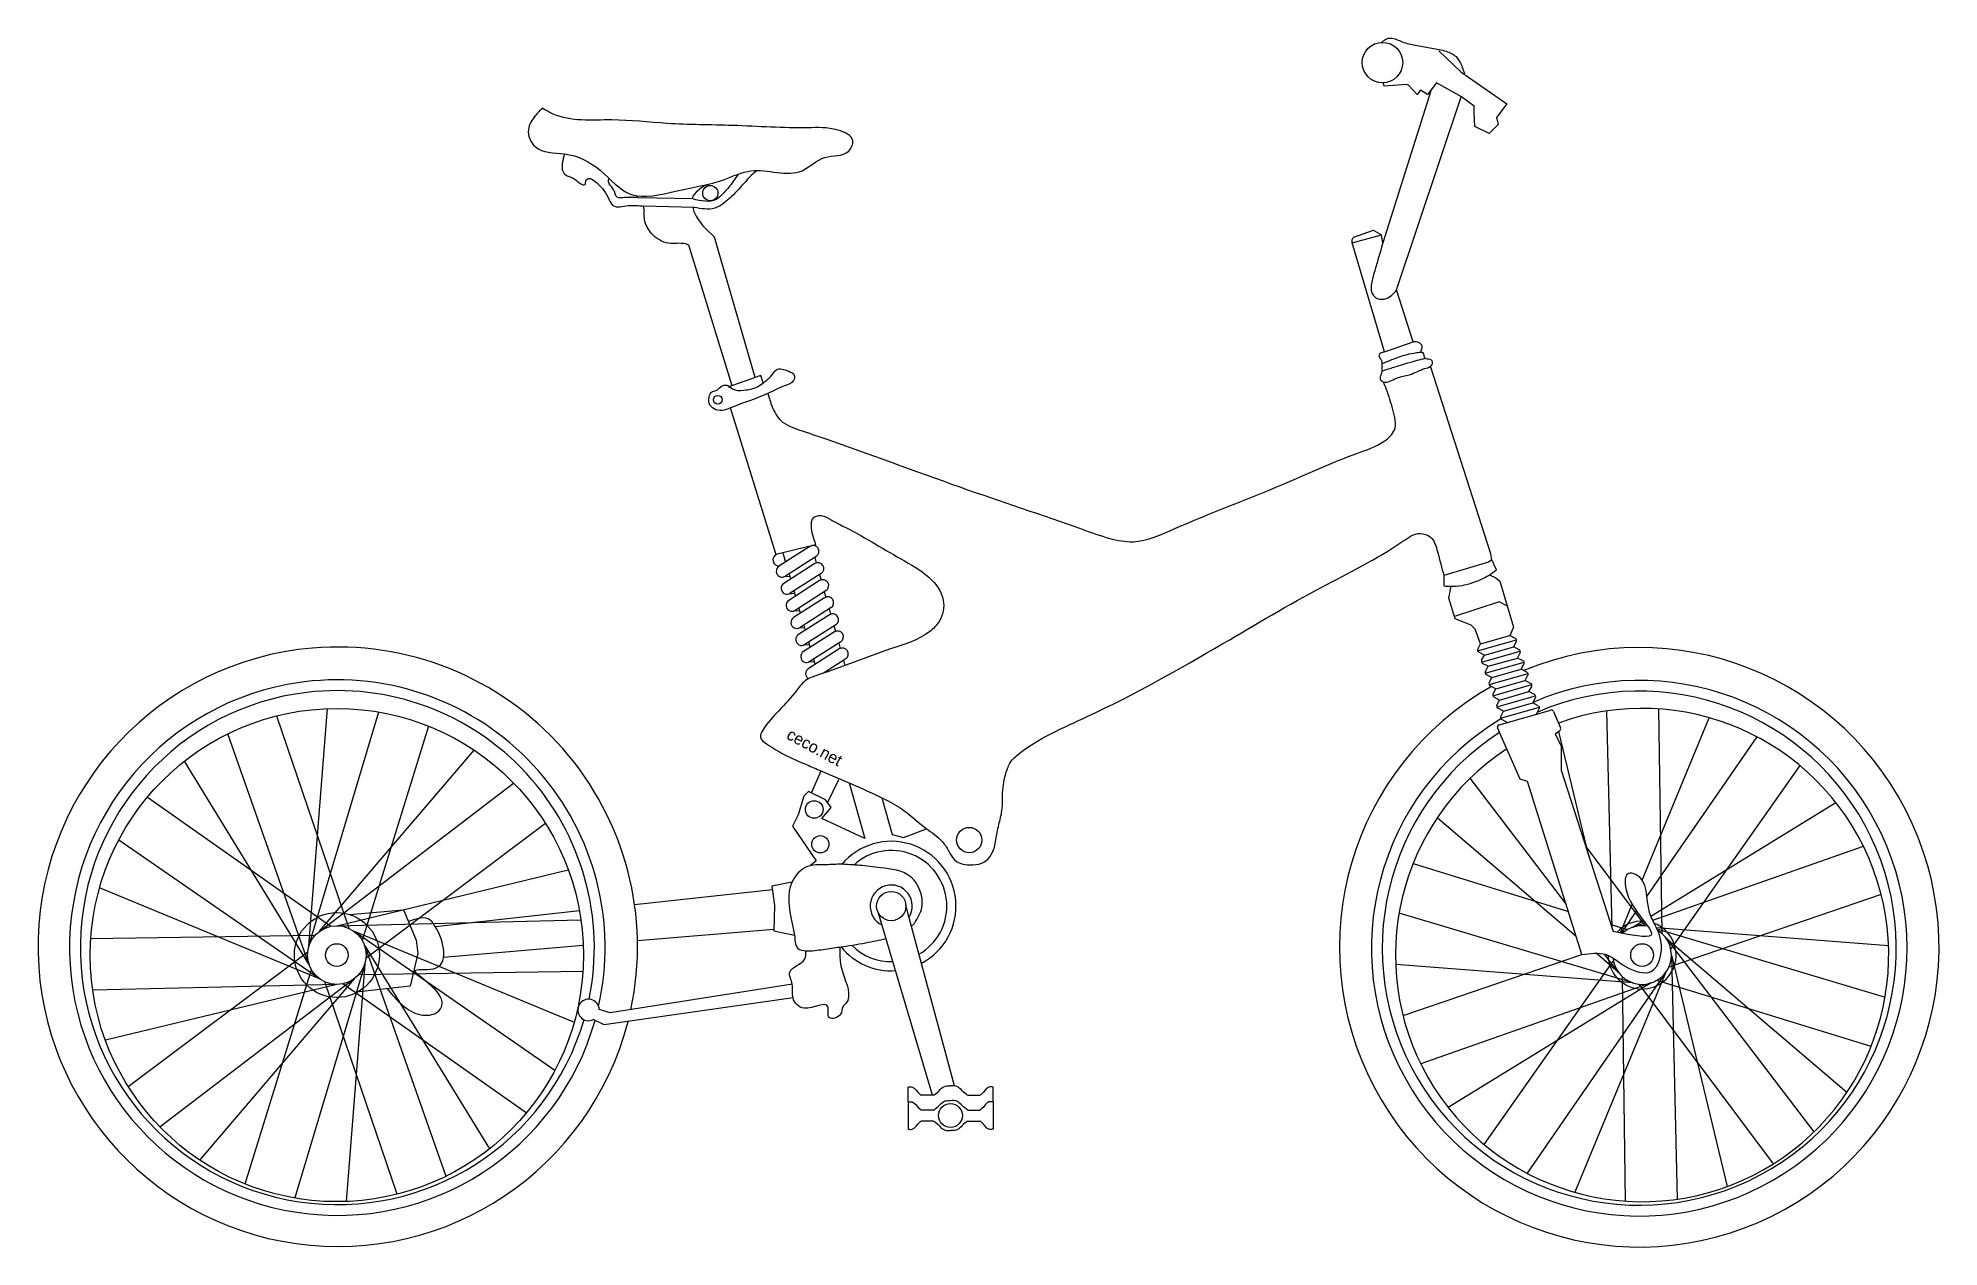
# Model space of a CAD drawing. Header units: millimetres. Extents: x -1353 to 253, y 0 to 1022.
import ezdxf

# ---------------------------------------------------------------- set-up
doc = ezdxf.new("R2010")
doc.units = ezdxf.units.MM
doc.layers.add('ceco.net 410', color=7, linetype='Continuous', lineweight=25)

msp = doc.modelspace()

# ---------------------------------------------------------------- linework, layer by layer
at = {"layer": 'ceco.net 410'}
for p, q in [((-169.3, 1010.8), (-150.7, 993)), ((-215.6, 981), (-216.2, 983.9)), ((-196.7, 982.3), (-215.6, 981)), ((-195.1, 981.9), (-196.7, 982.3)), ((-187.6, 973.9), (-195.1, 981.9)), ((-171.3, 983.8), (-178.9, 973.9)), ((-150.3, 971.9), (-171.3, 983.8)), ((-150.7, 993), (-111.8, 966)), ((-175.8, 977.9), (-216.6, 848.5)), ((-205.1, 808.8), (-150.4, 972)), ((-184.8, 977.5), (-187.6, 973.9)), ((-178.9, 973.9), (-184.8, 977.5)), ((-139.6, 964), (-150.3, 971.9)), ((-139.6, 958.4), (-139.6, 964)), ((-111.8, 966), (-120.5, 954.5)), ((-138.8, 946.9), (-139.6, 958.4)), ((-119.3, 948.5), (-126.9, 941)), ((-120.5, 954.5), (-119.3, 948.5)), ((-126.9, 941), (-138.8, 946.9)), ((-799.8, 885.7), (-846, 886.7)), ((-786.8, 897.5), (-786.9, 898.1)), ((-798.6, 878.5), (-841.4, 879.6)), ((-747.1, 734.9), (-781.6, 853.5)), ((-242.6, 848.6), (-217.8, 855.2)), ((-242.6, 848.6), (-242.5, 851.5)), ((-241.1, 853.3), (-225.4, 858.9)), ((-223.7, 858.7), (-217.8, 855.2)), ((-216.6, 848.5), (-217.8, 855.2)), ((-803.4, 846.8), (-766.9, 727.9)), ((-215.4, 756.5), (-242.6, 848.6)), ((-191.1, 765), (-205.1, 808.8)), ((-215.4, 756.5), (-191.1, 765)), ((-125.5, 585.7), (-176.3, 744.3)), ((-742.3, 736.6), (-770.1, 726.7)), ((-740.3, 730.2), (-742.3, 736.6)), ((-768.1, 709.5), (-729.5, 585.2)), ((-660, 602.3), (-660, 602.3)), ((-695.8, 593.5), (-729.5, 585.2)), ((-700.9, 592), (-727, 575.2)), ((-723.6, 586.6), (-721.4, 578.8)), ((-695.5, 583.5), (-721.6, 566.8)), ((-696.8, 582.7), (-695.5, 578.1)), ((-127.4, 578.6), (-165.2, 567.4)), ((-124.7, 580.6), (-127.4, 578.6)), ((-124.7, 580.6), (-125.5, 585.7)), ((-120.7, 572.2), (-124.7, 580.6)), ((-717.9, 566.6), (-723, 566.2)), ((-696.7, 577.5), (-722.9, 560.8)), ((-692.6, 563.1), (-718.7, 546.4)), ((-718.5, 568.8), (-717.2, 564.4)), ((-691.3, 569.1), (-717.5, 552.4)), ((-692.7, 568.2), (-691.4, 563.7)), ((-165.2, 567.4), (-165.2, 558.7)), ((-126.6, 568), (-121.1, 565.5)), ((-121.1, 565.5), (-117.9, 562.7)), ((-117.9, 562.7), (-106.4, 523.8)), ((-713.7, 552.2), (-718.8, 551.8)), ((-688.4, 548.7), (-714.6, 531.9)), ((-714.4, 554.4), (-713.1, 550)), ((-687.2, 554.7), (-713.3, 537.9)), ((-688.7, 553.7), (-687.4, 549.2)), ((-160.8, 548.4), (-158.8, 558.3)), ((-155.6, 530.9), (-160.8, 548.4)), ((-709.6, 537.7), (-714.7, 537.3)), ((-684.3, 534.3), (-710.5, 517.5)), ((-710.2, 540), (-709, 535.6)), ((-683, 540.3), (-709.2, 523.5)), ((-684.6, 539.3), (-683.4, 534.7)), ((-118.3, 545.2), (-156.2, 532.8)), ((-142.1, 525.4), (-155.6, 530.9)), ((-111.8, 541.9), (-118.3, 545.2)), ((-705.4, 523.3), (-710.5, 522.9)), ((-680.2, 519.8), (-706.3, 503.1)), ((-706.1, 525.5), (-704.8, 521.1)), ((-678.9, 525.8), (-705.1, 509.1)), ((-680.6, 524.8), (-679.3, 520.3)), ((-138.6, 522.2), (-142.1, 525.4)), ((-134.2, 509.6), (-138.6, 522.2)), ((-134.2, 509.6), (-109.4, 516.7)), ((-106.4, 523.8), (-109.4, 516.7)), ((-104.7, 514.2), (-109.4, 516.7)), ((-701.3, 508.9), (-706.4, 508.5)), ((-676, 505.4), (-702.2, 488.7)), ((-701.9, 511.1), (-700.7, 506.7)), ((-674.8, 511.4), (-700.9, 494.7)), ((-676.5, 510.3), (-675.3, 505.8)), ((-136.6, 503.8), (-103.7, 513.1)), ((-136.4, 505.3), (-134.2, 509.6)), ((-130.9, 500.2), (-135.6, 502.6)), ((-133.3, 494.3), (-100.5, 503.6)), ((-133.2, 495.8), (-130.9, 500.2)), ((-130.9, 500.2), (-106.1, 507.2)), ((-106.1, 507.2), (-103.9, 511.5)), ((-101.5, 504.7), (-106.1, 507.2)), ((-102.9, 497.7), (-100.6, 502)), ((-697.1, 494.5), (-702.2, 494.1)), ((-697.8, 496.7), (-696.5, 492.3)), ((-670.6, 497), (-689.4, 484.9)), ((-672.5, 495.8), (-671.3, 491.5)), ((-127.7, 490.7), (-132.4, 493.1)), ((-130.1, 484.8), (-97.3, 494.1)), ((-130, 486.3), (-127.7, 490.7)), ((-124.5, 481.2), (-129.1, 483.6)), ((-127.7, 490.7), (-102.9, 497.7)), ((-126.9, 475.3), (-94, 484.6)), ((-124.5, 481.2), (-99.7, 488.2)), ((-98.2, 495.3), (-102.9, 497.7)), ((-99.7, 488.2), (-97.4, 492.6)), ((-95, 485.8), (-99.7, 488.2)), ((-96.4, 478.8), (-94.2, 483.1)), ((-126.7, 476.9), (-124.5, 481.2)), ((-121.2, 471.7), (-125.9, 474.2)), ((-123.6, 465.8), (-90.8, 475.2)), ((-123.5, 467.4), (-121.2, 471.7)), ((-121.2, 471.7), (-96.4, 478.8)), ((-118, 462.2), (-93.2, 469.3)), ((-91.8, 476.3), (-96.4, 478.8)), ((-93.2, 469.3), (-90.9, 473.6)), ((-88.5, 466.8), (-93.2, 469.3)), ((-1124.2, 254.4), (-1108.6, 455)), ((-1124.2, 254.4), (-1065.1, 452.1)), ((-118, 462.2), (-122.7, 464.7)), ((-120.4, 456.4), (-87.6, 465.7)), ((-120.3, 457.9), (-118, 462.2)), ((-114.8, 452.8), (-119.4, 455.2)), ((-118.5, 441.3), (-74.8, 453.7)), ((-117.2, 446.9), (-84.3, 456.2)), ((-117, 448.4), (-114.8, 452.8)), ((-114.8, 452.8), (-90, 459.8)), ((-90, 459.8), (-87.7, 464.1)), ((-85.3, 457.4), (-90, 459.8)), ((-86.7, 450.3), (-84.5, 454.7)), ((-72.4, 452.6), (-66.5, 438.6)), ((-23, 269.3), (-27.3, 453)), ((16.2, 454.7), (19, 265.1)), ((-1151.7, 448.8), (-1090.5, 269.4)), ((-1023.2, 440.2), (-1079.1, 259.1)), ((-100.5, 395.4), (-119.8, 438.6)), ((-111.5, 443.3), (-116.2, 445.7)), ((-67.2, 436.2), (-71.1, 433.5)), ((-42.5, 330.3), (-68, 435.7)), ((2.5, 310), (59.1, 447.2)), ((-1124.2, 239.1), (-1192.6, 433.7)), ((-1115.2, 266.8), (-984.6, 419.9)), ((-71.1, 433.5), (-65.9, 423.6)), ((-65.9, 423.6), (-65.9, 403)), ((6.5, 296.3), (99.6, 431.1)), ((-1124.2, 239.1), (-1229.4, 410.5)), ((-699.5, 383.8), (-691.2, 402.3)), ((-65.9, 403), (-22.1, 266.6)), ((135.8, 406.8), (26.6, 251.9)), ((-1115.1, 266.8), (-951.2, 392)), ((-676.6, 394.7), (-686.1, 375.7)), ((-667.8, 392.3), (-654.3, 345.3)), ((-62, 290.2), (-142.9, 396.1)), ((-94.5, 393.4), (-100.5, 395.4)), ((-48.4, 247.1), (-94.5, 393.4)), ((-1260.7, 380.1), (-1105.7, 271)), ((-705.9, 381), (-710.7, 365.2)), ((-702, 385), (-705.9, 381)), ((-687.7, 377.9), (-702, 385)), ((-690.8, 362), (-682.9, 371.5)), ((-682.9, 371.5), (-687.7, 377.9)), ((-640, 379.6), (-631.3, 348.5)), ((9.8, 279.6), (166.2, 375.6)), ((-924.2, 357.8), (-1075.9, 244.1)), ((-710.7, 365.2), (-715.5, 355.6)), ((-715.5, 355.6), (-695.6, 326.2)), ((-654.3, 345.3), (-690.8, 362)), ((-621.8, 346.1), (-602.4, 353.5)), ((-53.3, 262.5), (-170.8, 362.7)), ((-1115.2, 226.7), (-1284.9, 343.9)), ((-631.3, 348.5), (-621.8, 346.1)), ((-45.1, 338.3), (5, 271.4)), ((11.4, 276.2), (189.4, 338.7)), ((-695.6, 326.2), (-700.4, 322.3)), ((-191.1, 324.2), (-59.9, 283.6)), ((-1100.6, 271.5), (-905, 318.7)), ((-716.1, 308.2), (-732.9, 304.8)), ((-1115.2, 226.7), (-1301.1, 303.5)), ((-732.5, 301.8), (-849, 289.1)), ((-732.9, 304.8), (-730.9, 288.5)), ((-15.9, 265.6), (-6, 289.6)), ((204.4, 297.8), (25, 236.6)), ((-1100.6, 271.5), (-894.3, 276.4)), ((-1089.8, 281), (-1044.2, 284.9)), ((-1044.2, 284.9), (-1033.5, 259.4)), ((-895.6, 284), (-1017.2, 270.6)), ((-730.9, 288.5), (-731.3, 267.1)), ((-597.3, 128.3), (-642.8, 282)), ((-578.7, 136.2), (-619.7, 288.6)), ((-612.5, 273.5), (-615, 271)), ((-5.3, 223.2), (-203, 282.2)), ((-14.9, 265.3), (-2.2, 283.7)), ((-5.3, 270.3), (3.6, 275.8)), ((-5.3, 270.3), (5, 273.9)), ((-1308.5, 260.6), (-1119, 263.4)), ((-1086, 266.8), (-900.1, 190)), ((-1086, 266.8), (-916.3, 149.5)), ((-1033.5, 259.4), (-1032.3, 247.9)), ((-731.3, 268.4), (-846.6, 258.6)), ((-731.3, 267.1), (-713.9, 263.5)), ((-24, 272.6), (-10, 268.2)), ((14.5, 270), (210.6, 254.7)), ((15, 268.9), (207.7, 211.2)), ((22.4, 261.3), (175.5, 130.8)), ((22.5, 261.3), (147.6, 97.3)), ((-1276.9, 135.7), (-1125.2, 249.4)), ((-1077, 254.4), (-971.7, 83)), ((-1077, 254.4), (-1008.6, 59.8)), ((-1032.3, 247.9), (-1038.7, 220.5)), ((-892.4, 254.7), (-1010.4, 244.6)), ((-199.6, 195.6), (-48.5, 247.2)), ((-131, 86.7), (-21.9, 241.6)), ((-17.7, 232.2), (-36.5, 248.3)), ((-17.7, 232.2), (-29.4, 247.5)), ((27.2, 246.7), (74.3, 51.2)), ((27.2, 246.7), (32.1, 40.5)), ((-1086, 226.7), (-1250, 101.5)), ((-1086, 226.7), (-1216.5, 73.6)), ((-1178, 53.3), (-1122.1, 234.4)), ((-1077, 239), (-1136.1, 41.4)), ((-1077, 239.1), (-1092.6, 38.5)), ((-892.7, 232.9), (-1082.2, 230.1)), ((-5.3, 223.2), (-205.8, 238.8)), ((22.4, 232.1), (-94.8, 62.4)), ((22.4, 232.2), (-54.4, 46.2)), ((-11.5, 38.8), (-14.2, 228.3)), ((195.9, 169.3), (14.8, 225.3)), ((-1100.6, 221.9), (-1306.8, 217)), ((-1100.6, 221.9), (-1296.2, 174.8)), ((-1049.5, 44.7), (-1110.7, 224.1)), ((-940.5, 113.3), (-1095.5, 222.5)), ((-1038.7, 220.5), (-1084.3, 215.4)), ((-715.1, 210.5), (-874.8, 187.6)), ((-715.5, 222), (-869.7, 198)), ((10, 223.1), (-184.6, 154.8)), ((10, 223.2), (-161.4, 117.9)), ((113.4, 70.4), (-0.2, 222.1)), ((-869.7, 198), (-878.9, 200.8)), ((-874.8, 187.6), (-883.9, 192.2)), ((-617.9, 122.6), (-617.9, 135.1)), ((-545.9, 122.6), (-545.9, 135.1)), ((-617.9, 122.6), (-617.9, 99.5)), ((-596.5, 128.3), (-606.7, 128.3)), ((-596.5, 115.7), (-606.7, 115.7)), ((-567.4, 128.3), (-557.2, 128.3)), ((-567.4, 115.7), (-557.2, 115.7)), ((-545.9, 122.6), (-545.9, 99.5)), ((-596.5, 106.4), (-606.7, 106.4)), ((-567.4, 106.4), (-557.2, 106.4))]:
    msp.add_line(p, q, dxfattribs=at)
for centre, radius in [((-217, 1000.9), 17.1), ((-785, 890.6), 6.44), ((-778.6, 716), 3.65), ((-1100.6, 246.7), 208.4), ((-697.2, 369.7), 7.46), ((-566.2, 343.9), 10.7), ((-692, 340.3), 7.29), ((-632.1, 288.1), 12.4), ((-1100.6, 246.7), 35.9), ((-1100.6, 246.7), 24.8), ((-1100.6, 246.7), 9.6), ((2.4, 246.7), 9.6), ((-582.1, 111.1), 10.1)]:
    msp.add_circle(centre, radius, dxfattribs=at)
for centre, radius, start, end in [((-240.5, 851.4), 2, 109.5731, 177.337), ((-224.7, 857), 2, 59.5343, 109.5731), ((-727.1, 580.6), 5, 106.0221, 279.0586), ((-698.2, 587.8), 5, 302.6357, 122.6312), ((-694, 573.3), 5, 302.6357, 122.6312), ((-724.3, 571), 5, 122.6312, 302.6357), ((-689.9, 558.9), 5, 302.6357, 122.6312), ((-720.2, 556.6), 5, 122.6312, 302.6357), ((-716, 542.2), 5, 122.6312, 302.6357), ((-685.7, 544.5), 5, 302.6357, 122.6312), ((-711.9, 527.7), 5, 122.6312, 302.6357), ((-681.6, 530.1), 5, 302.6357, 122.6312), ((-707.8, 513.3), 5, 122.6312, 302.6357), ((-677.5, 515.6), 5, 302.6357, 122.6312), ((-105.6, 512.4), 2, 332.3277, 62.3277), ((-1099.8, 253.7), 253.3, 94.8745, 345.5661), ((-1099.8, 253.7), 253.3, 347.9256, 94.8526), ((-703.6, 498.9), 5, 122.6312, 302.6357), ((-673.3, 501.2), 5, 302.6357, 122.6312), ((0, 253.3), 253.3, 119.544, 112.6321), ((-134.7, 504.4), 2, 152.3277, 242.3277), ((-102.4, 503), 2, 332.3277, 62.3277), ((-699.5, 484.4), 5, 122.6312, 238.1416), ((-131.4, 494.9), 2, 152.3277, 242.3277), ((-128.2, 485.4), 2, 152.3277, 242.3277), ((-99.2, 493.5), 2, 332.3277, 62.3277), ((-95.9, 484), 2, 332.3277, 62.3277), ((-1100.2, 253), 226.3, 95.3912, 344.2209), ((-1100.2, 253), 217.2, 96.8025, 343.7229), ((-1100.2, 253), 217.2, 348.4288, 96.7922), ((-1100.2, 253), 226.3, 347.3396, 95.3484), ((0, 252.5), 226.3, 121.0883, 113.3547), ((0, 252.5), 217.2, 122.9275, 113.2783), ((-125, 475.9), 2, 152.3277, 242.3277), ((-121.7, 466.5), 2, 152.3277, 242.3277), ((-92.7, 474.5), 2, 332.3277, 62.3277), ((-89.5, 465.1), 2, 332.3277, 62.3277), ((2.4, 246.7), 208.4, 123.2551, 109.8209), ((-118.5, 457), 2, 152.3277, 242.3277), ((-86.2, 455.6), 2, 332.3277, 62.3277), ((-74.2, 451.8), 2, 22.7144, 105.8192), ((-117.9, 439.4), 2, 105.8192, 204.1023), ((-115.3, 447.5), 2, 152.3277, 242.3277), ((-68.4, 437.8), 2, 304.6948, 22.7144), ((-632.1, 288.1), 54.7, 297.7887, 139.9229), ((-632.1, 288.1), 47, 299.9025, 132.4976), ((-632.1, 288.1), 17.8, 327.7261, 243.9801), ((2.4, 246.7), 28.7, 180.5919, 69.0149), ((2.4, 246.7), 28.7, 87.0798, 137.4905), ((2.4, 246.7), 24.8, 185.6939, 58.1763), ((2.4, 246.7), 24.8, 78.9707, 131.878), ((-632.1, 288.1), 54.7, 219.1427, 273.809), ((-632.1, 288.1), 47, 224.8135, 271.7012), ((-887.9, 200.3), 9.07, 2.841, 296.0763)]:
    msp.add_arc(centre, radius, start, end, dxfattribs=at)
for points, knots in [([(-217.8, 1018), (-217.1, 1018.6), (-215.6, 1019.8), (-212.7, 1021.6), (-208.3, 1021.7), (-203.8, 1020), (-197.1, 1017), (-187.3, 1015.3), (-175.3, 1013), (-164.1, 1011.3), (-154.9, 1007.2), (-151.3, 1000.9), (-149, 995.8), (-148.1, 992.6), (-147.8, 991)], [2.791852, 2.791852, 2.791852, 2.791852, 5.533177, 8.767189, 12.836754, 17.996898, 23.217219, 34.89024, 47.38236, 59.860002, 69.295042, 75.961989, 81.048292, 86.008633, 86.008633, 86.008633, 86.008633]), ([(-927, 962.4), (-924, 960.6), (-906.5, 950.3), (-868.7, 954.3), (-818.9, 948.2), (-763.7, 948.5), (-714.1, 944.7), (-681.7, 946.8), (-661.6, 937.8), (-669.4, 920.4), (-690.3, 924.5), (-711.7, 900.3), (-745.2, 915), (-778.8, 898.4), (-811.8, 893.8), (-852.8, 882.2), (-877, 912.1), (-904.3, 926.1), (-932.8, 923.7), (-941.4, 944), (-934, 955.1), (-929, 960.3), (-927, 962.4)], [0, 0, 0, 0, 10.550053, 60.271394, 106.948329, 162.57059, 226.139003, 251.663038, 267.08713, 276.320677, 297.241919, 319.486733, 362.805287, 386.160909, 428.738614, 466.410776, 499.328908, 532.725811, 558.270884, 573.922239, 586.750726, 595.654778, 595.654778, 595.654778, 595.654778]), ([(-908.2, 923.8), (-908.9, 921.2), (-910.3, 916.3), (-910.7, 908.8), (-905.6, 904.5), (-899.2, 903.3), (-896.3, 898.8), (-889.9, 896.8), (-890.9, 901.6), (-886.7, 903.9), (-878.8, 898), (-872.6, 890.7), (-867.4, 876.9), (-853.8, 881), (-845.6, 880.1), (-841.4, 879.6)], [0, 0, 0, 0, 8.11754, 15.618934, 20.408155, 26.830332, 34.005705, 37.434242, 40.980464, 44.048422, 49.421206, 67.200099, 75.183525, 88.151843, 101.034563, 101.034563, 101.034563, 101.034563]), ([(-846, 886.7), (-849.6, 886.9), (-855.2, 887.3), (-865.1, 885.7), (-865.9, 894), (-870.3, 897.3), (-871.3, 901.2), (-870.7, 902.6), (-870.4, 903)], [0, 0, 0, 0, 11.522864, 17.746987, 24.943978, 30.925896, 34.222429, 35.592867, 35.592867, 35.592867, 35.592867]), ([(-761.4, 906.7), (-763.1, 904.2), (-767.1, 898.2), (-773.1, 891), (-783, 881.6), (-792.7, 883.9), (-799.8, 885.7)], [0, 0, 0, 0, 9.101128, 21.278162, 28.688838, 48.278145, 48.278145, 48.278145, 48.278145]), ([(-745.3, 909.7), (-745.7, 909.4), (-751.3, 905.3), (-759.1, 895.5), (-769.4, 885.3), (-776.8, 879.5), (-785.9, 876.1), (-792.7, 877.4), (-798.6, 878.5)], [0, 0, 0, 0, 1.651324, 20.51932, 37.099339, 45.50901, 48.331472, 65.7024, 65.7024, 65.7024, 65.7024]), ([(-786.8, 897.5), (-790.5, 897), (-794.6, 893.2), (-800, 888.9), (-800.3, 885.7), (-800.3, 885.7)], [0, 0, 0, 0, 10.441677, 19.609541, 19.708031, 19.708031, 19.708031, 19.708031]), ([(-803.4, 846.8), (-804.2, 847.1), (-809.5, 849.1), (-821.3, 846), (-834.8, 854.8), (-841.9, 867.4), (-840.4, 876), (-841.4, 879.6)], [0, 0, 0, 0, 2.44997, 17.059515, 33.681594, 46.73722, 58.213117, 58.213117, 58.213117, 58.213117]), ([(-799.9, 878.6), (-799.5, 877), (-796.2, 867.1), (-788.3, 859.7), (-781.6, 853.5)], [26.708115, 26.708115, 26.708115, 26.708115, 31.528793, 58.030275, 58.030275, 58.030275, 58.030275]), ([(-216.6, 848.6), (-217.3, 846.2), (-218.8, 841.4), (-221.2, 833.1), (-223.5, 824.9), (-225.9, 817.3), (-226.7, 811.4), (-226.5, 805.3), (-221.1, 800.3), (-213.6, 801), (-208.4, 804.5), (-206, 807.6), (-205.1, 808.8), (-205.1, 808.8)], [0, 0, 0, 0, 7.444586, 14.889403, 26.056717, 33.073046, 38.458927, 44.064703, 50.7427, 57.719466, 64.941023, 69.145827, 69.327052, 69.327052, 69.327052, 69.327052]), ([(-215.4, 756.5), (-216.5, 756.1), (-217.9, 755.6), (-219.7, 754.7), (-220.2, 753.2), (-219.4, 751.2), (-217.6, 749.3), (-217.3, 746.3), (-217.7, 743.4), (-217.2, 740.1), (-218.4, 737.1), (-219.7, 733.4), (-213.8, 728.8), (-205.3, 735.5), (-193.2, 736.4), (-184.3, 741.9), (-176.7, 743.3), (-174.6, 746.3), (-174.6, 749), (-177.4, 750.6), (-181.2, 750), (-181.9, 753.3), (-181.8, 756), (-185.1, 756), (-183.4, 759), (-183.1, 761.7), (-185.2, 763.7), (-187.9, 764.9), (-189.8, 765), (-191.1, 765)], [0, 0, 0, 0, 3.356069, 4.684841, 5.811129, 7.696681, 10.766069, 13.433667, 16.388151, 19.378786, 23.152854, 26.31782, 29.874715, 41.383669, 52.892622, 66.636607, 72.135664, 74.894983, 77.043258, 79.30282, 83.794748, 86.123245, 88.514765, 90.317465, 92.9587, 95.52073, 98.605979, 100.613538, 104.441996, 104.441996, 104.441996, 104.441996]), ([(-217.4, 746.4), (-217.4, 746.4), (-216.1, 747), (-211.8, 748.8), (-205.4, 751.3), (-197.8, 754), (-191.5, 755.4), (-186.8, 756), (-184.7, 756.3), (-184.2, 756.3)], [1.300088, 1.300088, 1.300088, 1.300088, 1.306267, 5.505225, 15.403888, 22.022979, 29.702063, 34.701823, 36.097797, 36.097797, 36.097797, 36.097797]), ([(-718.7, 740), (-716.7, 739.2), (-713.1, 737.7), (-714.7, 730.2), (-724.7, 727.1), (-741.4, 718.4), (-759.3, 712.7), (-773.6, 706.8), (-780.2, 706.8), (-786.5, 711.1), (-786.3, 717.5), (-784.7, 723.1), (-779.4, 723.4), (-776.5, 727.4), (-770.5, 729.4), (-765.5, 723.4), (-755.8, 723.9), (-746.6, 725.5), (-739.3, 730.9), (-733.4, 735.3), (-729.5, 742.7), (-722.9, 741.9), (-719.9, 740.5), (-718.4, 739.8)], [0, 0, 0, 0, 5.590509, 10.220451, 18.624465, 34.453988, 68.285463, 74.03173, 80.888194, 87.306566, 94.336187, 98.724896, 102.847989, 107.923764, 113.248796, 118.852741, 128.633237, 140.282771, 146.451574, 155.558204, 162.883814, 168.257762, 173.103957, 173.103957, 173.103957, 173.103957]), ([(-217.5, 740.2), (-217.4, 740.3), (-215.6, 740.9), (-212.2, 742), (-206.4, 743.8), (-199.5, 746), (-191.8, 748.2), (-185.9, 749.8), (-182.5, 750.6), (-181.4, 750.9), (-181, 751.1)], [0.647651, 0.647651, 0.647651, 0.647651, 0.979157, 6.386389, 11.197201, 19.185783, 28.17443, 35.262988, 37.420288, 38.694473, 38.694473, 38.694473, 38.694473]), ([(-736.3, 720.9), (-735.2, 717.3), (-732.9, 709.4), (-725.8, 696), (-707.8, 689.8), (-657.4, 672.7), (-577.9, 642.7), (-497.1, 616.2), (-449.2, 598.7), (-421.8, 593.4), (-373.1, 616.6), (-310.6, 639.1), (-252.2, 666.6), (-218.8, 677.2), (-203.7, 690.9), (-208.3, 708.3), (-212.1, 721.3), (-215.4, 729), (-216.4, 731.2)], [0, 0, 0, 0, 11.409439, 24.86366, 43.216212, 65.616251, 186.772748, 296.141549, 320.630802, 340.572731, 377.548883, 475.832135, 543.81082, 569.212615, 581.970914, 599.369567, 617.053793, 624.280331, 624.280331, 624.280331, 624.280331]), ([(-695.8, 593.5), (-696.8, 596.2), (-698.6, 601.5), (-699.7, 608.8), (-699.4, 617), (-690.2, 619.2), (-681.5, 613.5), (-657.6, 601.7), (-629.5, 584.2), (-598.7, 567.3), (-585.7, 547.6), (-589.2, 529.7), (-605.3, 513.8), (-642.8, 502.9), (-676.4, 489), (-704.9, 479.8), (-714.1, 467.4), (-726.5, 453.2), (-738.2, 442.1), (-744.3, 429.8), (-733.9, 422.7), (-721.7, 415.3), (-705.8, 408.5), (-678, 396.5), (-650.9, 385.4), (-621.2, 370), (-606.8, 355.9), (-591.7, 346.5), (-584.3, 336.7), (-580.7, 328.3), (-573.7, 323.3), (-564.9, 322.9), (-555.8, 323), (-548.2, 329.5), (-544.1, 338.9), (-543.2, 348.5), (-540.8, 358.7), (-537.5, 370.4), (-538.7, 386.3), (-535.5, 400.8), (-531.2, 410.9), (-510, 429.2), (-446.4, 455.5), (-361.5, 503.7), (-273.4, 556.5), (-217.9, 583), (-187.8, 604.9), (-173.9, 600.2), (-169.7, 584.9), (-166.9, 574), (-165.2, 567.4)], [0, 0, 0, 0, 8.535094, 16.569963, 22.946687, 30.244243, 39.392456, 53.59407, 110.407061, 138.740742, 158.179619, 176.586843, 188.197007, 224.515438, 290.129771, 300.203453, 312.104345, 335.149448, 356.545182, 362.594994, 371.110719, 387.666281, 408.891586, 421.631938, 478.90736, 496.703775, 521.385271, 538.857374, 549.48695, 557.59239, 565.981694, 573.464051, 583.751408, 592.361066, 601.490967, 614.199831, 621.025651, 632.860631, 650.383027, 667.977502, 677.361471, 682.322559, 751.313197, 880.824691, 977.156107, 1055.966306, 1071.785773, 1081.077058, 1094.871098, 1115.615913, 1115.615913, 1115.615913, 1115.615913]), ([(-165.2, 558.7), (-163.3, 558.5), (-155, 557.8), (-141.9, 560.4), (-129, 566), (-122.9, 570.6), (-120.7, 572.2)], [0, 0, 0, 0, 5.572689, 24.893388, 39.28564, 47.547494, 47.547494, 47.547494, 47.547494]), ([(-612.5, 273.5), (-609.8, 277.9), (-605.1, 285.6), (-606.4, 300.6), (-616.4, 317.8), (-638.7, 320), (-654.6, 322.3), (-665.6, 322.9), (-675.1, 323.7), (-688.2, 322.7), (-704.9, 323.5), (-717.8, 309.1), (-719.8, 289.4), (-716, 274.6), (-713.7, 263.5), (-713.5, 257.8), (-711.6, 251), (-701.2, 249.7), (-689.9, 251.5), (-672.9, 253.8), (-655.2, 256.6), (-642.2, 259.4), (-636.5, 260.6)], [0, 0, 0, 0, 14.767814, 26.382863, 43.498987, 69.73146, 87.448144, 92.717633, 102.652206, 116.169322, 132.522692, 149.972546, 167.710907, 190.021049, 195.758995, 201.638975, 207.5108, 214.536256, 229.187511, 243.379467, 265.589483, 283.164795, 283.164795, 283.164795, 283.164795]), ([(-48.4, 247.1), (-41.3, 248.1), (-27.2, 250), (-12.3, 235.4), (15.1, 226.5), (21.8, 258.1), (12.7, 272.8), (4.9, 291), (8.5, 312.5), (-11.3, 317.2), (-15, 289.9), (29.6, 256), (-7.3, 263.6), (-22.1, 266.6)], [0, 0, 0, 0, 20.24893, 40.199849, 61.650065, 88.922569, 108.165629, 114.579928, 148.874951, 154.883215, 164.428654, 212.548967, 244.712008, 244.712008, 244.712008, 244.712008]), ([(-1058.2, 218.3), (-1049.8, 208.4), (-1038.6, 195.2), (-1018.5, 195.6), (-1010.5, 202.9), (-1013.5, 219.3), (-1048.3, 237.4), (-1001.9, 230.7), (-1011.8, 264.5), (-1024.5, 280.4), (-1033.1, 277.4), (-1040.1, 275)], [0, 0, 0, 0, 36.233266, 48.203774, 56.064772, 64.880452, 95.149341, 112.336971, 149.711291, 153.931948, 172.45223, 172.45223, 172.45223, 172.45223]), ([(-675.6, 253.5), (-675.6, 248.7), (-675.7, 241.2), (-671.8, 226.2), (-664.2, 210.7), (-674.2, 202.5), (-673.1, 194.9), (-687.7, 190.3), (-682.2, 211.4), (-705, 196.2), (-717.2, 209.9), (-714, 221.5), (-722.2, 235.7), (-704, 239.4), (-704.2, 247.9), (-704.2, 250.3)], [0, 0, 0, 0, 13.972559, 22.157758, 48.074913, 51.735277, 58.390911, 68.316848, 77.52607, 97.413671, 110.340279, 121.833684, 132.412868, 149.295141, 156.179157, 156.179157, 156.179157, 156.179157]), ([(-617.9, 135.1), (-616.7, 135.3), (-612.4, 135.8), (-610.1, 130.5), (-607.2, 128.5), (-606.7, 128.3)], [0, 0, 0, 0, 3.565789, 12.273506, 13.790144, 13.790144, 13.790144, 13.790144]), ([(-596.5, 128.3), (-595.9, 128.5), (-592.1, 130.7), (-588.9, 136.5), (-583.6, 136.2), (-581.9, 136.2)], [23.708538, 23.708538, 23.708538, 23.708538, 25.375806, 36.103186, 40.754588, 40.754588, 40.754588, 40.754588]), ([(-567.4, 128.3), (-567.9, 128.5), (-571.8, 130.7), (-574.9, 136.5), (-580.3, 136.2), (-581.9, 136.2)], [23.708538, 23.708538, 23.708538, 23.708538, 25.375806, 36.103186, 40.754588, 40.754588, 40.754588, 40.754588]), ([(-545.9, 135.1), (-547.2, 135.3), (-551.5, 135.8), (-553.7, 130.5), (-556.7, 128.5), (-557.2, 128.3)], [0, 0, 0, 0, 3.565789, 12.273506, 13.790144, 13.790144, 13.790144, 13.790144]), ([(-617.9, 122.6), (-616.7, 122.7), (-612.4, 123.2), (-610.1, 118), (-607.2, 116), (-606.7, 115.7)], [0, 0, 0, 0, 3.565789, 12.273506, 13.790144, 13.790144, 13.790144, 13.790144]), ([(-596.5, 115.7), (-595.9, 116), (-592.1, 118.2), (-588.9, 124), (-583.6, 123.7), (-581.9, 123.6)], [23.708538, 23.708538, 23.708538, 23.708538, 25.375806, 36.103186, 40.754588, 40.754588, 40.754588, 40.754588]), ([(-567.4, 115.7), (-567.9, 116), (-571.8, 118.2), (-574.9, 124), (-580.3, 123.7), (-581.9, 123.6)], [23.708538, 23.708538, 23.708538, 23.708538, 25.375806, 36.103186, 40.754588, 40.754588, 40.754588, 40.754588]), ([(-545.9, 122.6), (-547.2, 122.7), (-551.5, 123.2), (-553.7, 118), (-556.7, 116), (-557.2, 115.7)], [0, 0, 0, 0, 3.565789, 12.273506, 13.790144, 13.790144, 13.790144, 13.790144]), ([(-617.9, 99.5), (-616.7, 99.4), (-612.4, 98.9), (-610.1, 104.2), (-607.2, 106.1), (-606.7, 106.4)], [0, 0, 0, 0, 3.565789, 12.273506, 13.790144, 13.790144, 13.790144, 13.790144]), ([(-596.5, 106.4), (-595.9, 106.1), (-592.1, 103.9), (-588.9, 98.1), (-583.6, 98.4), (-581.9, 98.5)], [23.708538, 23.708538, 23.708538, 23.708538, 25.375806, 36.103186, 40.754588, 40.754588, 40.754588, 40.754588]), ([(-567.4, 106.4), (-567.9, 106.1), (-571.8, 103.9), (-574.9, 98.1), (-580.3, 98.4), (-581.9, 98.5)], [23.708538, 23.708538, 23.708538, 23.708538, 25.375806, 36.103186, 40.754588, 40.754588, 40.754588, 40.754588]), ([(-545.9, 99.5), (-547.2, 99.4), (-551.5, 98.9), (-553.7, 104.2), (-556.7, 106.1), (-557.2, 106.4)], [0, 0, 0, 0, 3.565789, 12.273506, 13.790144, 13.790144, 13.790144, 13.790144])]:
    msp.add_open_spline(points, degree=3, knots=knots, dxfattribs=at)
msp.add_open_spline([(-846, 886.7), (-846.7, 887.5), (-847.5, 888.2), (-848.3, 888.9)], degree=3, dxfattribs=at)

# ---------------------------------------------------------------- texts
at = {"layer": 'ceco.net 410', "insert": (-716.7, 438.8), "char_height": 10, "width": 155.34, "attachment_point": 1, "rotation": 331.489}
msp.add_mtext('ceco.net', dxfattribs=at)

doc.saveas('drawing.dxf')
